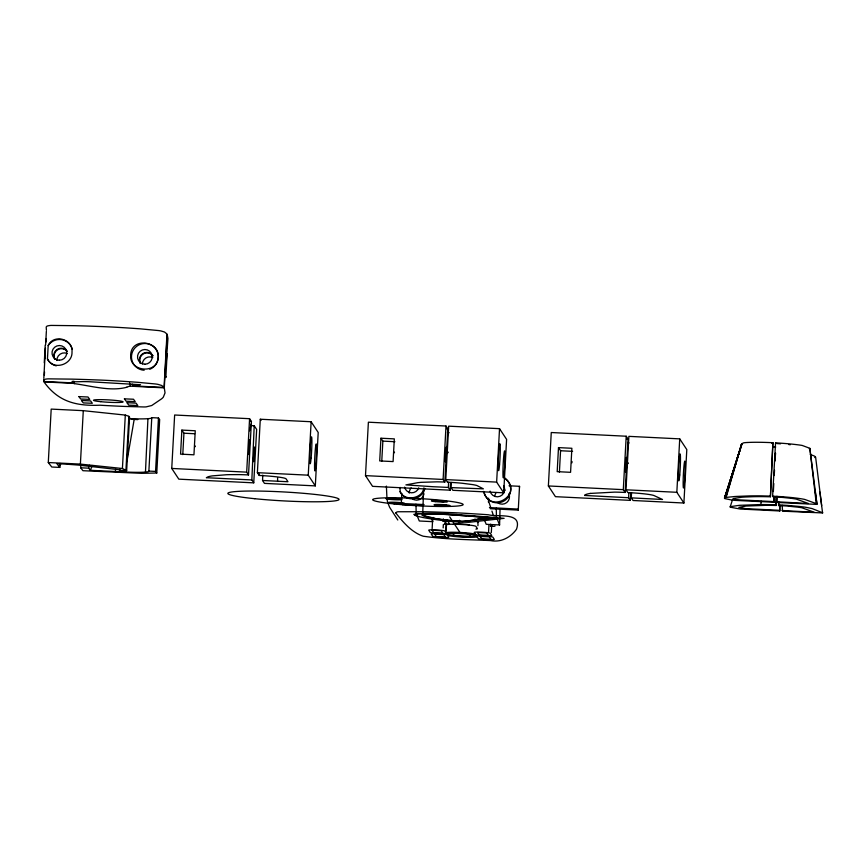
<?xml version="1.0" encoding="UTF-8"?>
<svg xmlns="http://www.w3.org/2000/svg" width="866" height="866" viewBox="0 0 866 866"><rect width="100%" height="100%" fill="white"/><g stroke="black" fill="none" stroke-linecap="round" stroke-linejoin="round"><path stroke-width="1.3" d="M277.575 481.225L277.618 477.805M126.717 387.264C110.61 391.692 90.984 385.868 74.324 383.627L74.368 381.397M468.041 515.995L494.259 518.041L478.313 519.199A60.241 4.828 3.1 0 0 474.579 519.611C464.728 522.306 454.444 521.007 444.453 519.892C439.04 519.384 408.871 514.761 431.203 514.079M74.324 383.627L73.437 383.367L73.502 381.148M195.261 446.694L195.283 446.001M422.673 515.194L423.593 489.94M448.382 487.45A80.711 6.473 3.1 0 0 433.249 486.735L405.905 484.895L417.78 482.676A94.567 7.588 3.1 0 1 421.244 482.33L437.005 481.832A25.569 2.046 3.1 0 1 444.821 482.059L447.852 428.832L446.001 426.029L368.386 422.197L365.495 475.629L372.564 486.346L450.179 490.178L448.382 487.461L448.577 482.33M447.495 482.189L445.784 479.602L448.675 426.159L499.53 428.67L506.599 439.387L503.709 492.819L452.853 490.308L451.078 487.612L451.273 482.481M590.157 493.425L614.676 492.115A25.504 2.046 3.1 0 1 625.144 492.451L628.045 439.019L626.205 436.226L551.263 432.524L548.373 485.956L555.442 496.673L630.383 500.375L628.64 497.733L628.835 492.592M631.314 497.863L662.522 499.476L654.382 495.731A25.504 2.046 3.1 0 0 627.828 492.581L625.988 489.788L628.878 436.356L679.723 438.867L686.803 449.584L683.902 503.016L633.057 500.505L631.314 497.863L631.509 492.743M747.174 442.483L745.096 442.645A25.796 2.068 3.1 0 0 743.58 442.851L741.707 443.793L724.68 497.863A32.41 2.598 3.1 0 0 724.896 498.61L731.77 500.05A12.709 1.018 3.1 0 0 733.426 500.223A12.102 0.974 3.1 0 0 735.245 500.396L762.091 501.674A58.358 4.676 3.1 0 1 767.363 501.934L774.052 502.302L773.793 496.402M775.189 460.669L775.481 453.221M774.052 502.302L774.258 497.106M815.079 490.34L816.952 504.077L816.302 504.358L776.748 502.453L776.488 496.554M776.748 502.453L776.986 496.25M765.836 505.333A37.693 3.02 3.1 0 1 776.142 505.484L775.698 504.791L772.775 504.705A46.493 3.724 3.1 0 0 760.911 504.553L739.347 505.322L730.287 506.664A32.616 2.62 3.1 0 0 730.503 507.249L740.257 509.035L768.77 510.42A66.054 5.293 3.1 0 1 779.79 511.005L779.53 505.192M779.801 511.005L780.017 505.322M819.864 492.029L822.592 512.932L782.496 511.167L782.225 505.343M132.26 384.168L132.66 385.868L164.064 387.416L161.628 385.457L157.98 384.363A16.638 1.331 3.1 0 0 155.674 383.995L137.456 382.285A117.321 9.407 3.1 0 0 117.246 380.943L112.396 380.661A81.317 6.517 3.1 0 0 99.72 380.044L84.186 379.481A212.765 17.06 3.1 0 0 72.268 379.135L48.355 378.853A14.202 1.137 3.1 0 0 46.84 378.962L45.248 379.221A56.701 4.546 3.1 0 0 44.772 379.351A51.657 4.146 3.1 0 0 43.939 379.676L43.636 381.473L72.235 382.88L72.3 381.213M60.696 463.7L59.786 467.413L51.765 467.023L48.29 462.541L51.191 409.098L83.288 410.668L125.31 415.085L128.861 416.33L129.554 417.228L126.663 470.671L119.973 470.346L120.028 469.101M80.668 467.781L88.689 468.17L90.345 470.303L125.115 471.992A25.504 2.046 3.1 0 0 148.876 471.093L151.766 417.661L158.456 417.986L159.669 419.555L156.778 472.998L141.591 473.334L82.93 470.703L80.668 467.781L80.852 464.447M251.844 479.948L206.346 477.707L208.186 476.755A92.965 7.458 3.1 0 1 212.365 475.878L226.578 474.73A53.465 4.287 3.1 0 1 229.717 474.644L239.038 474.611A25.504 2.046 3.1 0 1 248.52 474.925L251.421 421.493L249.581 418.7L174.64 415.009L171.749 468.441L178.818 479.158L253.76 482.849L251.844 479.948L254.214 425.736A25.504 2.046 3.1 0 1 250.902 425.552M262.55 480.478L287.967 481.734L286.051 478.833A25.504 2.046 3.1 0 0 259.226 475.456L257.386 472.674L260.287 419.231L311.132 421.742L318.201 432.459L315.311 485.891L264.466 483.38L262.55 480.478L262.777 475.12M145.466 472.078L147.934 418.679M394.42 452.756L394.441 452.074M571.939 462.812L572.004 461.47M44.263 362.832L45.227 345.025M43.636 381.473L43.765 379.243M43.82 378.128L45.443 348.078M45.627 344.733L46.353 331.375M46.418 330.26L46.201 327.002L46.84 326.244A51.657 4.146 3.1 0 1 47.662 325.919A56.701 4.546 3.1 0 1 48.139 325.789L49.73 325.529A14.202 1.137 3.1 0 1 51.246 325.421L75.158 325.692A212.765 17.06 3.1 0 1 87.076 326.038L102.61 326.612A81.317 6.517 3.1 0 1 115.286 327.229L120.136 327.5A117.321 9.407 3.1 0 1 140.335 328.853L158.575 330.563A16.638 1.331 3.1 0 1 160.87 330.931L164.518 332.024L166.965 333.984L164.064 387.416M44.35 375.238L44.534 371.904M45.248 358.546L45.433 355.201M46.158 341.843L46.342 338.498M47.457 359.033L48.182 345.556C53.605 333.54 73.339 339.007 72.008 352.04C72.603 364.77 53.237 370.81 47.457 359.033A13.423 13.358 -33.4 0 0 56.225 365.885M126.663 470.671L122.42 468.517L80.386 464.1L83.288 410.668M122.42 468.517L125.31 415.085M125.96 469.773L128.861 416.33M156.778 472.998L155.555 471.418L158.456 417.986M73.437 383.367L43.982 381.917C58.423 401.954 76.349 406.154 100.023 405.212A116.012 9.309 3.1 0 0 110.74 405.797A103.184 8.27 3.1 0 0 124.672 406.435L143.81 406.955A11.02 0.888 3.1 0 0 146.094 406.89L151.723 405.526L161.509 398.89A704.74 56.517 3.1 0 0 163.328 397.126L165.027 392.904L164.291 387.86L167.192 334.428L167.95 338.476L165.926 367.011M181.871 430.099L180.572 454.141L193.952 454.802L195.251 430.759L181.871 430.099L183.938 433.216L182.78 454.596M248.52 474.925L246.68 472.143L249.581 418.7M253.76 482.849L256.65 429.417L254.214 425.736M315.311 485.891L308.242 475.174L311.132 421.742M380.943 438.218L379.709 460.929L393.088 461.589L394.322 438.878L380.943 438.218L382.859 441.119L381.765 461.156M423.907 487.904C422.294 500.797 398.241 501.706 400.092 487.417M423.55 505.636L402.452 504.586L401.304 503.449L401.846 493.512M402.452 504.586L402.528 503.168M432.145 528.639L432.513 521.733M415.961 504.207L416.189 513.408L419.285 520.996L432.675 521.657L432.892 517.641M444.821 482.059L443.111 479.461L446.001 426.029M443.165 527.881L443.36 524.428M445.828 530.252L446.098 525.218M446.033 532.839L446.466 524.828A14.765 1.18 3.1 0 1 460.387 524.428A14.765 1.18 3.1 0 1 475.921 526.376L477.393 528.606A14.765 1.18 3.1 0 1 475.91 529.115M450.179 490.178L450.547 483.499M459.575 520.304L459.435 522.977L458.547 520.812M477.913 525.705L478.01 523.984M488.435 502.183L488.651 498.177M488.576 531.854L488.944 524.948M491.325 532.503L491.596 527.47M503.709 492.819L496.64 482.102L499.53 428.67M483.542 517.792L486.194 524.298L499.585 524.958L500.05 509.078M490.21 508.71L518.269 510.096L519.524 486.302L509.035 485.783M558.494 447.614L557.195 471.656L570.575 472.316L571.874 448.274L558.494 447.614L560.562 450.742L559.404 472.111M625.144 492.451L623.303 489.658L626.205 436.226M630.383 500.375L630.74 493.696M683.902 503.016L676.833 492.299L679.723 438.867M773.587 501.598A61.508 4.936 3.1 0 0 766.204 501.208L738.882 499.866A8.487 0.682 3.1 0 1 735.927 499.53L733.069 498.589L741.74 497.225A104.678 8.389 3.1 0 1 745.236 497.008L753.377 496.694A48.085 3.854 3.1 0 1 763.585 496.64L770.415 496.781L772.883 442.71A33.763 2.706 3.1 0 0 747.336 442.504M770.415 496.781L772.883 442.71M773.36 491.542L773.793 483.531M775.698 504.791L776.066 498.123M776.153 505.495L776.337 502.15M776.434 500.483L776.607 497.138M782.03 510.464A74.021 5.932 3.1 0 1 789.034 510.918L814.17 512.217L801.84 507.768A30.808 2.468 3.1 0 0 798.171 507.195L787.248 506.058A20.059 1.613 3.1 0 0 778.815 505.592L778.902 503.915M259.226 475.456L259.313 473.973M776.282 501.76L808.433 503.503L796.33 499.108A30.656 2.457 3.1 0 0 791.556 498.372L783.102 497.474A17.98 1.44 3.1 0 0 778.069 497.127L773.067 496.878L772.613 496.196L775.557 442.851A34.38 2.76 3.1 0 1 797.37 444.745L799.675 445.048A26.207 2.1 3.1 0 1 802.208 445.449L809.851 448.307L816.952 504.077M774.236 475.531L774.529 470.195M775.048 460.853L775.492 452.853M778.805 505.582L778.534 501.566M628.24 463.591L628.283 462.92M167.095 354.724L167.116 353.707L165.861 377.5L165.893 376.494M448.09 452.723L448.133 452.052M519.503 487.385L519.524 486.378M518.269 510.096L518.29 509.089L489.452 507.584M760.878 504.553L761.171 501.208M125.115 471.992L125.462 469.957M126.901 461.643L134.284 418.798M249.57 430.835L251.313 423.626M89.393 465.28L88.689 468.17M115.221 471.515L115.763 469.307M59.191 466.644L59.992 463.386M724.68 497.863L726.109 497.409L741.707 443.793M725.73 497.495L741.686 443.966M725.394 497.582L741.675 444.15M724.874 497.766L741.686 444.247M741.686 444.442L724.55 497.95L741.718 444.734M730.19 506.902L732.582 499.498M810.262 454.639C811.355 454.996 817.19 456.393 814.69 457.584M90.345 470.303L92.305 465.507M446.196 523.627L444.669 521.332L442.786 520.986M809.255 448.815L809.862 448.382L816.27 503.622L816.93 504.023M478.454 518.756L484.527 518.766M726.109 497.409L734.585 496.543A159.117 12.763 3.1 0 1 736.869 496.402L749.902 495.893A52.317 4.2 3.1 0 1 761.723 495.882A43.419 3.486 3.1 0 1 764.743 495.947L769.95 496.088M478.497 519.124L484.44 519.199M132.66 385.868L140.519 384.72L88.722 381.7A30.808 2.468 3.1 0 0 83.298 381.614L74.822 381.787A17.623 1.418 3.1 0 0 73.361 381.928L71.965 382.35L72.235 382.88M442.082 519.914L443.392 519.221M442.418 519.903L443.619 519.73L443.24 519.135M429.882 514.101L426.516 514.177A17.623 1.418 3.1 0 0 423.333 514.404L421.894 515.075L434.851 518.474M423.236 513.354L413.84 514.382L415.334 515.4M430.348 514.079L432.61 514.079A24.995 2.003 3.1 0 1 444.052 514.361L446.813 514.501M765.793 505.333L746.102 506.036L738.817 507.357L745.897 508.678L768.164 509.749A66.281 5.315 3.1 0 1 779.335 510.301M431.506 514.068L438.109 514.166A30.808 2.468 3.1 0 1 443.912 514.361L445.373 514.426M447.441 432.643L449.173 432.719M772.613 496.196L779.227 496.532A24.8 1.992 3.1 0 1 783.178 496.792L791.73 497.56A35.939 2.879 3.1 0 1 800.639 498.686L802.977 499.076A29.845 2.392 3.1 0 1 804.828 499.455L816.27 503.622M131.156 419.306L137.824 419.599M128.72 417.195L129.554 417.228M48.29 462.541L80.386 464.1M148.876 471.093L155.555 471.418M126.728 387.264A64.831 5.196 3.1 0 1 130.301 386.182L164.291 387.86M627.514 442.862L629.095 442.937M382.859 441.119L394.896 441.714M560.562 450.742L572.599 451.338M183.938 433.216L194.644 433.747M365.495 475.629L443.111 479.461M445.784 479.602L496.64 482.102M548.373 485.956L623.303 489.658M625.988 489.788L676.833 492.299M171.749 468.441L246.68 472.143M257.386 472.674L308.242 475.174M401.304 503.449L424.059 504.575M416.189 513.408L422.879 513.744M493.804 517.24L496.478 517.37L499.585 524.958M584.626 495.46L628.64 497.733M445.817 514.447L455.137 515.021M451.078 487.612L483.369 488.846L476.874 485.512A36.469 2.923 3.1 0 0 472.944 484.646L462.119 483.239A28.037 2.252 3.1 0 0 447.495 482.189M447.592 514.534L495.255 517.976L462.184 521.57L445.763 520.033A87.379 7.004 3.1 0 1 436.594 518.734L434.57 518.398M458.125 521.992L468.874 522.306L504.12 518.333L456.609 514.491M457.356 521.938L452.972 521.603M456.501 515.118L466.493 515.887M452.225 521.538L450.396 521.364M449.66 521.3L443.673 520.639M442.981 520.953L444.702 521.31L446.185 523.594M442.169 520.455L440.577 520.25A93.149 7.469 3.1 0 1 425.91 518.063L422.586 517.435M504.467 477.805C525.077 493.436 490.329 515.324 483.434 491.39M59.786 467.413L56.842 463.602A88.429 7.09 3.1 0 1 78.189 465.064L118.047 469.578A25.504 2.046 3.1 0 1 119.973 470.346M775.557 442.851L776.001 443.522M490.676 524.309L491.693 525.868L490.73 524.363M474.925 519.08L476.397 521.31A8.054 0.649 3.1 0 0 478.465 521.83M449.714 516.926L460.03 532.547M433.043 517.424L433.411 517.976M397.797 520.011L389.592 507.227L387.557 502.118A87.152 5.153 -87.2 0 1 387.21 499.866L387.113 499A78.438 4.633 -87.2 0 1 386.853 496.11L386.388 486.097M260.287 419.231L261.088 420.454M430.9 517.316L432.675 521.657M488.521 500.894L490.784 507.66M491.931 511.102L493.09 514.556M822.7 512.824L812.059 508.569L805.586 507.26A36.242 2.912 3.1 0 0 798.885 506.415L787.53 505.398A27.16 2.176 3.1 0 0 778.361 504.9M130.365 386.182L129.597 382.804M821.682 505.636L815.61 457.064M496.25 508.169L496.478 517.37M771.768 443.295A25.731 2.068 3.1 0 1 773.316 443.37M773.132 446.899A34.792 2.793 3.1 0 1 775.73 447.018M777.029 443.576A26.337 2.111 3.1 0 1 780.515 443.814M788.774 444.561A26.337 2.111 3.1 0 1 790.29 444.734M151.766 417.661A25.504 2.046 3.1 0 1 129.543 418.635M584.593 495.46A89.609 7.188 3.1 0 1 590.233 493.436M626.681 438.954A25.504 2.046 3.1 0 1 628.045 439.019M250.469 421.45A25.504 2.046 3.1 0 1 251.421 421.493M446.596 428.778A24.93 2.003 3.1 0 1 447.852 428.832M423.939 493.847A7.383 7.35 -33.4 0 1 411.696 498.296M409.282 493.122A7.383 7.35 -33.4 0 1 411.177 487.915M418.743 487.829A7.383 7.35 -33.4 0 1 404.595 487.136M424.816 488.489A13.423 13.358 -33.4 0 1 399.865 491.628M508.862 493.782A7.383 7.35 -33.4 0 1 497.777 502.778M494.778 496.467A7.383 7.35 -33.4 0 1 496.196 492.505M503.871 489.669A7.383 7.35 -33.4 0 1 505.214 490.134M503.655 485.75A7.383 7.35 -33.4 0 1 499.974 496.294A7.383 7.35 -33.4 0 1 490.091 491.141M504.326 478.054A13.423 13.358 -33.4 0 1 504.716 500.559A13.423 13.358 -33.4 0 1 484.051 491.661M447.343 534.896A8.054 0.649 3.1 0 0 438.867 533.824A8.054 0.649 3.1 0 0 431.279 534.106L432.751 536.335A8.054 0.649 3.1 0 0 441.227 537.396A8.054 0.649 3.1 0 0 448.815 537.126L444.756 530.988A8.054 0.649 3.1 0 0 436.291 529.927A8.054 0.649 3.1 0 0 428.702 530.198L430.175 532.428A8.054 0.649 3.1 0 0 438.651 533.488A8.054 0.649 3.1 0 0 446.228 533.218M475.672 534.668A8.054 0.649 3.1 0 0 484.148 535.74A8.054 0.649 3.1 0 0 491.726 535.469L490.253 533.24A8.054 0.649 3.1 0 0 481.788 532.168A8.054 0.649 3.1 0 0 474.2 532.438L478.249 538.576A8.054 0.649 3.1 0 0 486.724 539.648A8.054 0.649 3.1 0 0 494.313 539.377L492.841 537.136A8.054 0.649 3.1 0 0 484.365 536.076A8.054 0.649 3.1 0 0 476.776 536.346M478.184 518.702A8.054 0.649 3.1 0 1 484.733 518.94M446.769 520.033A8.054 0.649 3.1 0 1 442.299 520.228M444.875 524.136A8.054 0.649 3.1 0 0 449.53 523.768L448.058 521.538A8.054 0.649 3.1 0 0 443.327 520.726M476.96 536.628A14.765 1.18 3.1 0 1 463.05 537.126A14.765 1.18 3.1 0 1 447.527 535.177M446.044 532.936A14.765 1.18 3.1 0 1 459.954 532.438A14.765 1.18 3.1 0 1 475.488 534.398M495.027 526.008A8.054 0.649 3.1 0 1 490.373 526.387M477.502 522.988A8.054 0.649 3.1 0 1 478.573 522.685M453.232 524.19A8.054 0.649 3.1 0 1 460.82 523.919A8.054 0.649 3.1 0 1 469.285 524.98M165.936 367.314A80.733 5.9 89.9 0 1 165.882 367.888M56.875 360.527A7.383 7.35 -33.4 0 1 67.321 353.534M142.37 363.872A7.383 7.35 -33.4 0 1 152.817 357.539M54.72 359.044A7.383 7.35 -33.4 0 1 66.92 351.055M140.357 363.276A7.383 7.35 -33.4 0 1 153.044 355.872M48.182 345.556A13.423 13.358 -33.4 0 1 72.3 349.269M144.146 370.226A13.423 13.358 -33.4 0 1 132.714 351.293A13.423 13.358 -33.4 0 1 154.624 347.656A13.423 13.358 -33.4 0 1 149.775 369.295M54.764 359.26A7.383 7.35 -33.4 0 1 57.124 349.399A7.383 7.35 -33.4 0 1 67.104 351.195M140.411 363.493A7.383 7.35 -33.4 0 1 142.771 353.62A7.383 7.35 -33.4 0 1 152.752 355.428M422.727 517.435A63.759 5.109 3.1 0 1 415.182 515.389M423.128 513.343A33.742 2.706 3.1 0 1 456.609 514.491M130.669 355.439C129.51 371.579 156.302 374.458 158.11 358.264C160.946 340.695 130.669 336.473 130.669 355.439M248.748 451.359L248.953 454.585L249.668 439.831L248.748 451.359M253.457 458.504L253.662 461.719L254.42 447.008L253.457 458.504M445.167 458.688L445.373 461.903L446.131 447.181L445.167 458.688M625.371 468.885L625.577 472.1L626.291 457.356L625.371 468.885M395.751 512.878C402.798 521.949 411.696 532.417 423.214 536.206C445.46 539.421 468.073 539.55 490.513 540.568C500.819 542.755 510.561 537.472 516.482 529.288C522.75 511.622 497.647 517.327 488.424 514.772A121.835 9.775 3.1 0 0 479.299 514.144L463.202 513.17A80.127 6.43 3.1 0 0 453.719 512.704L436.583 512.066A213.837 17.147 3.1 0 0 424.665 511.719L397.916 511.752A52.382 4.2 3.1 0 0 396.531 512.185L395.751 512.878M389.235 498.773L398.598 499.314L389.343 498.729M391.811 502.681L401.175 503.222L391.919 502.637M434.732 501.024L444.096 501.566L434.775 500.992M437.308 504.921L446.672 505.473L437.308 504.921M78.914 396.596L80.657 399.01L89.75 399.378L87.996 396.996L78.914 396.596M81.501 400.503L83.233 402.906L92.326 403.275L90.584 400.893L81.501 400.503M124.412 398.847L126.155 401.25L135.248 401.618L133.494 399.237L124.412 398.847M126.999 402.744L128.731 405.158L137.824 405.526L136.081 403.145L127.107 402.701M432.058 530.306L433.79 532.709L442.894 533.077L441.14 530.696L432.102 530.284M434.635 534.214L436.367 536.617L445.47 536.985L443.717 534.603L434.678 534.181M477.556 532.558L479.288 534.961L488.392 535.329L486.638 532.947L477.556 532.558M480.132 536.455L481.864 538.869L490.968 539.237L489.214 536.855L480.132 536.455M491.693 525.879L490.502 526.052L491.693 525.879M446.185 523.638L444.659 523.822L446.077 523.703M470.27 536.292L468.798 534.062A8.054 0.649 3.1 0 0 460.322 533.001A8.054 0.649 3.1 0 0 452.745 533.272L454.217 535.502A8.054 0.649 3.1 0 0 462.682 536.574A8.054 0.649 3.1 0 0 470.27 536.292M254.821 498.708A55.695 4.471 3.1 0 0 339.028 499.476A55.695 4.471 3.1 0 0 256.401 491.044A55.695 4.471 3.1 0 0 254.821 498.708M684.454 482.156A13.423 0.79 -87.2 0 0 684.898 461.156A13.423 0.79 -87.2 0 0 683.177 480.229A13.423 0.79 -87.2 0 0 684.454 482.156M679.734 475.012A13.423 0.79 -87.2 0 0 680.178 454.011A13.423 0.79 -87.2 0 0 678.457 473.085A13.423 0.79 -87.2 0 0 679.734 475.012M311.143 457.897A13.423 0.79 -87.2 0 0 311.587 436.886A13.423 0.79 -87.2 0 0 309.866 455.96A13.423 0.79 -87.2 0 0 311.143 457.897M315.852 465.031A13.423 0.79 -87.2 0 0 316.306 444.031A13.423 0.79 -87.2 0 0 314.575 463.104A13.423 0.79 -87.2 0 0 315.852 465.031M392.352 503.298A8.054 0.649 3.1 0 0 404.53 503.406A8.054 0.649 3.1 0 0 392.579 502.193A8.054 0.649 3.1 0 0 392.352 503.298M389.776 499.39A8.054 0.649 3.1 0 0 401.943 499.498A8.054 0.649 3.1 0 0 390.003 498.286A8.054 0.649 3.1 0 0 389.776 499.39M437.85 505.538A8.054 0.649 3.1 0 0 450.028 505.657A8.054 0.649 3.1 0 0 438.077 504.434A8.054 0.649 3.1 0 0 437.85 505.538M435.273 501.641A8.054 0.649 3.1 0 0 447.441 501.75A8.054 0.649 3.1 0 0 435.501 500.526A8.054 0.649 3.1 0 0 435.273 501.641M394.117 503.936A45.259 3.626 3.1 0 0 463.115 504.683A45.259 3.626 3.1 0 0 396.606 497.777A45.259 3.626 3.1 0 0 394.117 503.936M499.541 464.825A13.423 0.79 -87.2 0 0 499.985 443.814A13.423 0.79 -87.2 0 0 498.264 462.888A13.423 0.79 -87.2 0 0 499.541 464.825M504.25 471.959A13.423 0.79 -87.2 0 0 504.705 450.959A13.423 0.79 -87.2 0 0 502.973 470.032A13.423 0.79 -87.2 0 0 504.25 471.959M453.925 535.394A14.765 1.18 3.1 0 0 476.246 535.599A14.765 1.18 3.1 0 0 454.347 533.359A14.765 1.18 3.1 0 0 453.925 535.394M100.781 401.683A14.765 1.18 3.1 0 0 123.102 401.889A14.765 1.18 3.1 0 0 101.203 399.648A14.765 1.18 3.1 0 0 100.781 401.683M59.386 360.224A7.383 7.35 -33.4 0 0 65.751 349.15A7.383 7.35 -33.4 0 0 52.988 349.225A7.383 7.35 -33.4 0 0 59.386 360.224M144.882 364.229A7.383 7.35 -33.4 0 0 151.247 353.155A7.383 7.35 -33.4 0 0 138.484 353.231A7.383 7.35 -33.4 0 0 144.882 364.229"/></g></svg>
